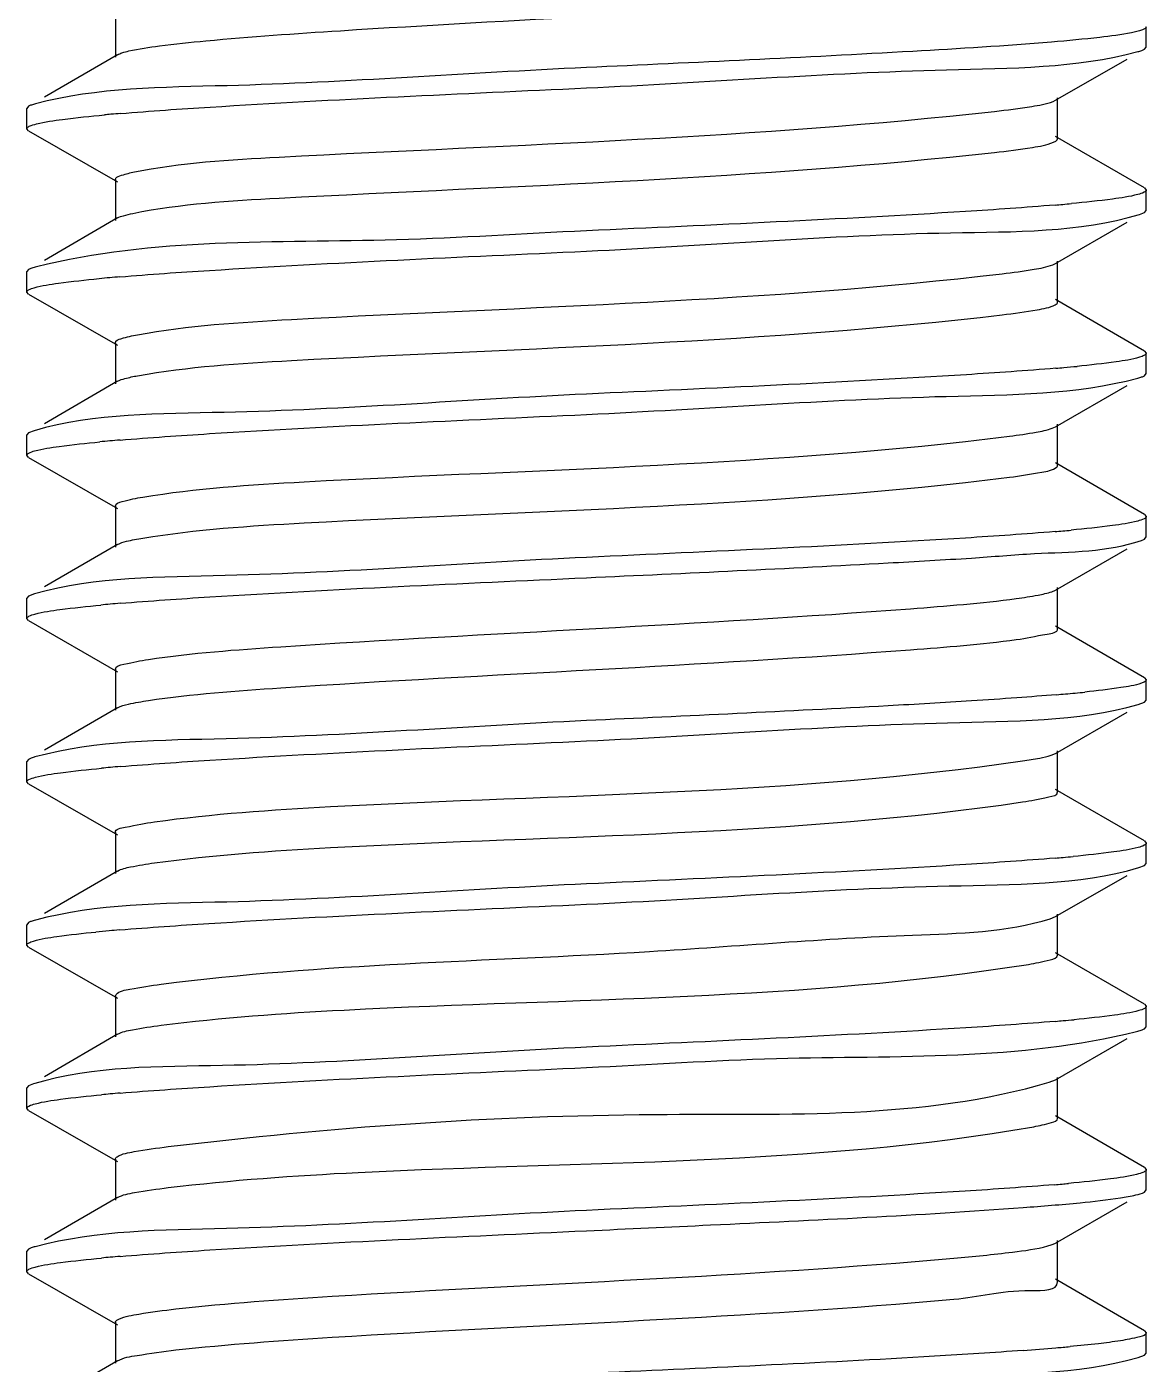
# Model space of a CAD drawing. Extents: x 1247970 to 1725648, y 860327 to 1277876.
# Drawn here: x 1330866.7 to 1330928.2, y 1199893.5 to 1199967 of the extents above; entities that cross this region are included whole.
import ezdxf

# ---------------------------------------------------------------- set-up
doc = ezdxf.new("R2010")
doc.units = 0
doc.header["$LTSCALE"] = 1000
doc.header["$MEASUREMENT"] = 0
doc.layers.get('0').update_dxf_attribs({"color": 254})
doc.layers.add('TK', color=4, linetype='Continuous')

# ---------------------------------------------------------------- blocks, each defined once
blk = doc.blocks.new('A$C63786A89')
at = {"linetype": 'Continuous'}
for p, q in [((-2145.461, 7323.819), (-2145.461, 7321.562)), ((-2088.804, 7322.117), (-2088.804, 7323.237)), ((-2145.343, 7321.698), (-2149.364, 7319.368)), ((-2093.794, 7319.195), (-2089.847, 7321.461)), ((-2088.905, 7322.001), (-2088.804, 7322.117)), ((-2093.926, 7319.133), (-2093.794, 7319.195)), ((-2093.675, 7317.076), (-2093.675, 7319.332)), ((-2150.233, 7318.865), (-2150.332, 7318.75)), ((-2150.332, 7317.631), (-2150.332, 7318.75)), ((-2150.231, 7317.515), (-2150.332, 7317.632)), ((-2150.231, 7317.515), (-2145.341, 7314.708)), ((-2088.903, 7314.378), (-2093.792, 7317.212)), ((-2145.461, 7314.846), (-2145.461, 7312.59)), ((-2088.903, 7314.378), (-2088.804, 7314.264)), ((-2088.804, 7313.144), (-2088.804, 7314.264)), ((-2145.343, 7312.726), (-2149.364, 7310.395)), ((-2089.175, 7312.922), (-2088.905, 7313.029)), ((-2088.905, 7313.029), (-2088.804, 7313.145)), ((-2093.794, 7310.222), (-2089.847, 7312.488)), ((-2093.675, 7308.103), (-2093.675, 7310.359)), ((-2150.233, 7309.892), (-2150.332, 7309.778)), ((-2150.332, 7308.658), (-2150.332, 7309.777)), ((-2093.945, 7310.153), (-2093.794, 7310.222)), ((-2150.231, 7308.542), (-2150.332, 7308.657)), ((-2150.231, 7308.542), (-2145.341, 7305.735)), ((-2088.903, 7305.406), (-2093.792, 7308.239)), ((-2145.461, 7305.873), (-2145.461, 7303.617)), ((-2088.903, 7305.406), (-2088.804, 7305.291)), ((-2088.804, 7304.171), (-2088.804, 7305.291)), ((-2145.343, 7303.753), (-2149.364, 7301.422)), ((-2088.905, 7304.056), (-2088.804, 7304.171)), ((-2093.794, 7301.249), (-2089.847, 7303.515)), ((-2150.233, 7300.919), (-2150.332, 7300.804)), ((-2150.332, 7299.685), (-2150.332, 7300.805)), ((-2149.926, 7301.037), (-2150.232, 7300.919)), ((-2093.967, 7301.172), (-2093.794, 7301.249)), ((-2093.675, 7299.13), (-2093.675, 7301.386)), ((-2150.231, 7299.569), (-2150.332, 7299.685)), ((-2150.231, 7299.569), (-2145.341, 7296.763)), ((-2088.903, 7296.433), (-2093.792, 7299.266)), ((-2145.461, 7296.9), (-2145.461, 7294.644)), ((-2088.903, 7296.433), (-2088.804, 7296.318)), ((-2088.804, 7295.199), (-2088.804, 7296.318)), ((-2089.072, 7295.01), (-2088.905, 7295.083)), ((-2088.905, 7295.083), (-2088.804, 7295.199)), ((-2145.343, 7294.78), (-2149.364, 7292.45)), ((-2093.794, 7292.276), (-2089.847, 7294.542)), ((-2149.898, 7292.072), (-2150.232, 7291.946)), ((-2093.995, 7292.189), (-2093.794, 7292.276)), ((-2093.675, 7290.157), (-2093.675, 7292.414)), ((-2150.233, 7291.946), (-2150.332, 7291.832)), ((-2150.332, 7290.712), (-2150.332, 7291.832)), ((-2150.231, 7290.596), (-2150.332, 7290.712)), ((-2150.231, 7290.596), (-2145.341, 7287.79)), ((-2088.903, 7287.46), (-2093.792, 7290.294)), ((-2145.461, 7287.927), (-2145.461, 7285.671)), ((-2088.903, 7287.46), (-2088.804, 7287.345)), ((-2088.804, 7286.226), (-2088.804, 7287.345)), ((-2089.239, 7285.985), (-2088.905, 7286.11)), ((-2088.905, 7286.11), (-2088.804, 7286.226)), ((-2145.343, 7285.807), (-2149.364, 7283.477)), ((-2093.794, 7283.303), (-2089.847, 7285.57)), ((-2094.031, 7283.204), (-2093.795, 7283.303)), ((-2093.675, 7281.185), (-2093.675, 7283.441)), ((-2150.233, 7282.973), (-2150.332, 7282.859)), ((-2150.332, 7281.739), (-2150.332, 7282.859)), ((-2150.231, 7281.624), (-2150.332, 7281.739)), ((-2150.231, 7281.624), (-2145.341, 7278.817)), ((-2088.903, 7278.487), (-2093.792, 7281.321)), ((-2145.461, 7278.954), (-2145.461, 7276.698)), ((-2088.903, 7278.487), (-2088.804, 7278.372)), ((-2088.804, 7277.253), (-2088.804, 7278.372)), ((-2145.343, 7276.834), (-2149.364, 7274.504)), ((-2093.794, 7274.33), (-2089.847, 7276.597)), ((-2089.205, 7277.022), (-2088.905, 7277.137)), ((-2088.905, 7277.137), (-2088.804, 7277.254)), ((-2093.675, 7272.212), (-2093.675, 7274.468)), ((-2150.233, 7274.001), (-2150.332, 7273.886)), ((-2150.332, 7272.766), (-2150.332, 7273.886)), ((-2094.076, 7274.216), (-2093.795, 7274.33)), ((-2150.231, 7272.651), (-2150.332, 7272.766)), ((-2150.231, 7272.651), (-2145.341, 7269.844)), ((-2088.903, 7269.514), (-2093.792, 7272.348)), ((-2145.461, 7269.981), (-2145.461, 7267.725)), ((-2145.46, 7269.981), (-2145.423, 7270.058)), ((-2088.903, 7269.514), (-2088.804, 7269.4)), ((-2088.804, 7268.28), (-2088.804, 7269.4)), ((-2145.343, 7267.861), (-2149.364, 7265.531)), ((-2088.905, 7268.164), (-2088.804, 7268.279)), ((-2093.794, 7265.358), (-2089.847, 7267.624)), ((-2150.233, 7265.028), (-2150.332, 7264.913)), ((-2150.332, 7263.794), (-2150.332, 7264.913)), ((-2149.959, 7265.136), (-2150.232, 7265.028)), ((-2094.135, 7265.226), (-2093.796, 7265.358)), ((-2093.675, 7263.239), (-2093.675, 7265.495)), ((-2150.231, 7263.678), (-2150.332, 7263.794)), ((-2150.231, 7263.678), (-2145.341, 7260.871)), ((-2088.903, 7260.541), (-2093.792, 7263.375)), ((-2145.461, 7261.009), (-2145.461, 7258.753)), ((-2088.903, 7260.541), (-2088.804, 7260.426)), ((-2088.804, 7259.307), (-2088.804, 7260.427)), ((-2088.905, 7259.192), (-2088.804, 7259.307)), ((-2145.343, 7258.889), (-2149.364, 7256.558)), ((-2093.794, 7256.385), (-2089.847, 7258.651)), ((-2150.233, 7256.055), (-2150.332, 7255.94)), ((-2093.675, 7254.266), (-2093.675, 7256.522)), ((-2150.332, 7254.821), (-2150.332, 7255.94)), ((-2150.231, 7254.705), (-2150.332, 7254.821)), ((-2150.231, 7254.705), (-2145.341, 7251.898)), ((-2088.903, 7251.568), (-2093.792, 7254.402)), ((-2145.461, 7252.036), (-2145.461, 7249.78)), ((-2088.903, 7251.568), (-2088.804, 7251.454)), ((-2088.804, 7250.334), (-2088.804, 7251.454)), ((-2089.245, 7250.092), (-2088.905, 7250.219)), ((-2088.905, 7250.219), (-2088.804, 7250.334)), ((-2145.343, 7249.916), (-2149.364, 7247.585))]:
    blk.add_line(p, q, dxfattribs=at)
for centre, radius, start, end in [((-2134.689, 7193.131), 125.777, 94.77989, 95.02437), ((-2136.244, 7210.849), 107.991, 95.02596, 95.21849), ((-2104.14, 7435.235), 122.234, 274.84421, 275.04365), ((-2102.574, 7417.518), 104.448, 275.04229, 275.30502), ((-2136.843, 7208.51), 101.329, 95.05373, 95.38908), ((-2134.855, 7186.082), 123.845, 94.79792, 95.0557), ((-2103.972, 7424.327), 120.292, 274.86439, 275.07646), ((-2101.947, 7401.665), 97.54, 275.06972, 275.49519), ((-2136.76, 7198.632), 102.239, 95.04964, 95.36525), ((-2134.825, 7176.758), 124.198, 94.79401, 95.05097), ((-2104.142, 7417.314), 122.259, 274.84408, 275.04314), ((-2102.586, 7399.699), 104.576, 275.04185, 275.30177), ((-2136.638, 7188.312), 103.592, 95.04425, 95.32909), ((-2134.795, 7167.443), 124.541, 94.79104, 95.04473), ((-2103.848, 7404.977), 118.882, 274.87998, 275.1145), ((-2101.116, 7374.816), 88.598, 275.09376, 275.79105), ((-2136.553, 7178.394), 104.54, 95.04051, 95.30427), ((-2134.776, 7158.249), 124.763, 94.78942, 95.04046), ((-2104.091, 7398.776), 121.665, 274.84993, 275.0535), ((-2102.383, 7379.514), 102.327, 275.05081, 275.3612), ((-2137.182, 7176.326), 97.607, 95.06794, 95.49485), ((-2134.936, 7151.129), 122.903, 94.8063, 95.07314), ((-2104.056, 7389.396), 121.256, 274.85442, 275.0593), ((-2102.28, 7369.405), 101.186, 275.05582, 275.39128), ((-2136.563, 7160.56), 104.428, 95.04088, 95.30714), ((-2134.777, 7140.315), 124.751, 94.78927, 95.04089), ((-2102.897, 7367.268), 108.051, 275.02715, 275.2156), ((-2104.234, 7382.476), 123.317, 274.83306, 275.02685), ((-2136.565, 7151.606), 104.409, 95.04104, 95.3075), ((-2134.78, 7131.374), 124.719, 94.78986, 95.04106), ((-2107.621, 7413.824), 163.779, 274.21985, 274.85349), ((-2103.413, 7363.837), 113.615, 274.8716, 275.26394)]:
    blk.add_arc(centre, radius, start, end, dxfattribs=at)
for points, knots in [([(-2140.481, 7322.463), (-2138.022, 7322.693), (-2126.025, 7323.522), (-2114.012, 7324.047), (-2104.479, 7324.694)], [0, 0, 0, 0, 0.20538, 1, 1, 1, 1]), ([(-2089.611, 7322.909), (-2090.186, 7322.791), (-2091.652, 7322.606), (-2093.12, 7322.468), (-2094.006, 7322.394)], [0, 0, 0, 0, 0.39732, 1, 1, 1, 1]), ([(-2088.805, 7323.237), (-2088.806, 7323.15), (-2089.167, 7323.005), (-2089.407, 7322.95), (-2089.611, 7322.909)], [0, 0, 0, 0, 0.294048, 1, 1, 1, 1]), ([(-2144.718, 7321.905), (-2144.167, 7322.033), (-2142.753, 7322.233), (-2141.337, 7322.383), (-2140.481, 7322.463)], [0, 0, 0, 0, 0.396912, 1, 1, 1, 1]), ([(-2145.342, 7321.698), (-2145.265, 7321.743), (-2145.058, 7321.82), (-2144.846, 7321.876), (-2144.718, 7321.905)], [0, 0, 0, 0, 0.403646, 1, 1, 1, 1]), ([(-2119.568, 7319.874), (-2112.974, 7320.18), (-2102.942, 7320.975), (-2092.673, 7320.957), (-2089.27, 7321.868)], [0, 0, 0, 0, 0.652036, 1, 1, 1, 1]), ([(-2089.27, 7321.868), (-2089.197, 7321.888), (-2089.073, 7321.925), (-2088.953, 7321.974), (-2088.905, 7322.001)], [0, 0, 0, 0, 0.580352, 1, 1, 1, 1]), ([(-2119.568, 7320.993), (-2126.153, 7320.688), (-2136.183, 7319.902), (-2146.442, 7319.903), (-2149.852, 7319.003)], [0, 0, 0, 0, 0.651454, 1, 1, 1, 1]), ([(-2145.17, 7318.47), (-2143.532, 7318.607), (-2135.003, 7319.183), (-2126.463, 7319.554), (-2119.568, 7319.874)], [0, 0, 0, 0, 0.192343, 1, 1, 1, 1]), ([(-2149.852, 7319.003), (-2149.928, 7318.983), (-2150.058, 7318.945), (-2150.183, 7318.893), (-2150.232, 7318.865)], [0, 0, 0, 0, 0.582618, 1, 1, 1, 1]), ([(-2144.494, 7315.237), (-2141.856, 7315.775), (-2125.996, 7316.693), (-2110.201, 7317.145), (-2097.15, 7318.584)], [0, 0, 0, 0, 0.170148, 1, 1, 1, 1]), ([(-2097.15, 7318.584), (-2096.461, 7318.66), (-2095.384, 7318.804), (-2094.296, 7318.986), (-2093.926, 7319.133)], [0, 0, 0, 0, 0.635247, 1, 1, 1, 1]), ([(-2150.33, 7317.632), (-2150.329, 7317.694), (-2150.107, 7317.82), (-2149.933, 7317.863), (-2149.797, 7317.897)], [0, 0, 0, 0, 0.309986, 1, 1, 1, 1]), ([(-2149.797, 7317.897), (-2149.326, 7318.015), (-2148.08, 7318.191), (-2146.832, 7318.322), (-2146.066, 7318.392)], [0, 0, 0, 0, 0.386998, 1, 1, 1, 1]), ([(-2093.905, 7316.885), (-2093.844, 7316.911), (-2093.752, 7316.949), (-2093.676, 7317.039), (-2093.676, 7317.076)], [0, 0, 0, 0, 0.639407, 1, 1, 1, 1]), ([(-2144.494, 7312.981), (-2141.856, 7313.519), (-2125.996, 7314.437), (-2110.201, 7314.889), (-2097.15, 7316.328)], [0, 0, 0, 0, 0.170148, 1, 1, 1, 1]), ([(-2097.15, 7316.328), (-2096.452, 7316.405), (-2095.369, 7316.552), (-2094.272, 7316.733), (-2093.905, 7316.885)], [0, 0, 0, 0, 0.63863, 1, 1, 1, 1]), ([(-2145.46, 7314.846), (-2145.459, 7314.95), (-2145.026, 7315.121), (-2144.739, 7315.187), (-2144.494, 7315.237)], [0, 0, 0, 0, 0.294223, 1, 1, 1, 1]), ([(-2088.805, 7314.264), (-2088.805, 7314.207), (-2088.995, 7314.087), (-2089.151, 7314.047), (-2089.27, 7314.015)], [0, 0, 0, 0, 0.315013, 1, 1, 1, 1]), ([(-2093.818, 7313.437), (-2095.456, 7313.298), (-2104.033, 7312.715), (-2112.622, 7312.343), (-2119.568, 7312.021)], [0, 0, 0, 0, 0.191214, 1, 1, 1, 1]), ([(-2089.27, 7314.015), (-2089.724, 7313.893), (-2090.943, 7313.718), (-2092.162, 7313.587), (-2092.917, 7313.517)], [0, 0, 0, 0, 0.382425, 1, 1, 1, 1]), ([(-2145.342, 7312.726), (-2145.242, 7312.784), (-2144.958, 7312.878), (-2144.671, 7312.945), (-2144.494, 7312.981)], [0, 0, 0, 0, 0.390527, 1, 1, 1, 1]), ([(-2119.568, 7310.901), (-2112.899, 7311.211), (-2102.86, 7312.084), (-2092.508, 7311.923), (-2089.175, 7312.922)], [0, 0, 0, 0, 0.657311, 1, 1, 1, 1]), ([(-2119.568, 7312.021), (-2123.046, 7311.859), (-2133.092, 7311.178), (-2143.378, 7311.65), (-2149.797, 7310.044)], [0, 0, 0, 0, 0.344783, 1, 1, 1, 1]), ([(-2145.214, 7309.493), (-2143.576, 7309.631), (-2135.033, 7310.209), (-2126.478, 7310.58), (-2119.568, 7310.901)], [0, 0, 0, 0, 0.191994, 1, 1, 1, 1]), ([(-2149.797, 7310.044), (-2149.885, 7310.022), (-2150.033, 7309.981), (-2150.177, 7309.924), (-2150.232, 7309.892)], [0, 0, 0, 0, 0.588366, 1, 1, 1, 1]), ([(-2144.241, 7306.313), (-2141.453, 7306.82), (-2125.559, 7307.801), (-2109.68, 7308.141), (-2096.721, 7309.659)], [0, 0, 0, 0, 0.178406, 1, 1, 1, 1]), ([(-2096.721, 7309.659), (-2096.135, 7309.728), (-2095.206, 7309.857), (-2094.272, 7310.028), (-2093.945, 7310.153)], [0, 0, 0, 0, 0.627082, 1, 1, 1, 1]), ([(-2150.33, 7308.657), (-2150.331, 7308.708), (-2150.17, 7308.822), (-2150.031, 7308.86), (-2149.926, 7308.89)], [0, 0, 0, 0, 0.32085, 1, 1, 1, 1]), ([(-2149.926, 7308.89), (-2149.49, 7309.015), (-2148.296, 7309.19), (-2147.104, 7309.321), (-2146.359, 7309.392)], [0, 0, 0, 0, 0.377676, 1, 1, 1, 1]), ([(-2096.721, 7307.403), (-2096.076, 7307.479), (-2095.108, 7307.63), (-2094.102, 7307.795), (-2093.802, 7307.961)], [0, 0, 0, 0, 0.654551, 1, 1, 1, 1]), ([(-2093.802, 7307.961), (-2093.768, 7307.98), (-2093.711, 7308.014), (-2093.675, 7308.077), (-2093.676, 7308.103)], [0, 0, 0, 0, 0.60532, 1, 1, 1, 1]), ([(-2144.241, 7304.057), (-2141.453, 7304.564), (-2125.559, 7305.545), (-2109.68, 7305.885), (-2096.721, 7307.403)], [0, 0, 0, 0, 0.178406, 1, 1, 1, 1]), ([(-2145.46, 7305.873), (-2145.459, 7305.999), (-2144.894, 7306.176), (-2144.548, 7306.257), (-2144.241, 7306.313)], [0, 0, 0, 0, 0.287378, 1, 1, 1, 1]), ([(-2088.805, 7305.291), (-2088.805, 7305.243), (-2088.949, 7305.135), (-2089.079, 7305.098), (-2089.175, 7305.069)], [0, 0, 0, 0, 0.325442, 1, 1, 1, 1]), ([(-2089.175, 7305.069), (-2089.591, 7304.944), (-2090.741, 7304.773), (-2091.888, 7304.643), (-2092.607, 7304.573)], [0, 0, 0, 0, 0.375669, 1, 1, 1, 1]), ([(-2145.342, 7303.753), (-2145.216, 7303.825), (-2144.845, 7303.936), (-2144.474, 7304.015), (-2144.241, 7304.057)], [0, 0, 0, 0, 0.379548, 1, 1, 1, 1]), ([(-2093.771, 7304.468), (-2095.409, 7304.329), (-2104.002, 7303.743), (-2112.606, 7303.371), (-2119.568, 7303.048)], [0, 0, 0, 0, 0.190806, 1, 1, 1, 1]), ([(-2119.568, 7301.928), (-2112.978, 7302.234), (-2102.946, 7303.025), (-2092.681, 7303.014), (-2089.275, 7303.921)], [0, 0, 0, 0, 0.651783, 1, 1, 1, 1]), ([(-2089.275, 7303.921), (-2089.201, 7303.941), (-2089.075, 7303.978), (-2088.953, 7304.028), (-2088.905, 7304.056)], [0, 0, 0, 0, 0.580906, 1, 1, 1, 1]), ([(-2119.568, 7303.048), (-2126.208, 7302.739), (-2136.246, 7301.898), (-2146.565, 7302.001), (-2149.926, 7301.037)], [0, 0, 0, 0, 0.655291, 1, 1, 1, 1]), ([(-2145.204, 7300.521), (-2143.567, 7300.659), (-2135.027, 7301.236), (-2126.475, 7301.608), (-2119.568, 7301.928)], [0, 0, 0, 0, 0.192039, 1, 1, 1, 1]), ([(-2096.319, 7300.735), (-2095.83, 7300.797), (-2095.042, 7300.911), (-2094.254, 7301.067), (-2093.967, 7301.172)], [0, 0, 0, 0, 0.617634, 1, 1, 1, 1]), ([(-2149.898, 7299.925), (-2149.456, 7300.048), (-2148.259, 7300.222), (-2147.063, 7300.353), (-2146.32, 7300.422)], [0, 0, 0, 0, 0.380282, 1, 1, 1, 1]), ([(-2143.959, 7297.389), (-2141.027, 7297.871), (-2125.109, 7298.895), (-2109.168, 7299.126), (-2096.319, 7300.735)], [0, 0, 0, 0, 0.186619, 1, 1, 1, 1]), ([(-2150.33, 7299.685), (-2150.33, 7299.739), (-2150.156, 7299.855), (-2150.009, 7299.894), (-2149.898, 7299.925)], [0, 0, 0, 0, 0.318273, 1, 1, 1, 1]), ([(-2096.319, 7298.479), (-2095.727, 7298.553), (-2094.885, 7298.712), (-2093.951, 7298.851), (-2093.73, 7299.037)], [0, 0, 0, 0, 0.673805, 1, 1, 1, 1]), ([(-2093.73, 7299.037), (-2093.714, 7299.05), (-2093.687, 7299.077), (-2093.675, 7299.114), (-2093.675, 7299.13)], [0, 0, 0, 0, 0.561944, 1, 1, 1, 1]), ([(-2143.959, 7295.133), (-2141.027, 7295.615), (-2125.109, 7296.639), (-2109.168, 7296.87), (-2096.319, 7298.479)], [0, 0, 0, 0, 0.186619, 1, 1, 1, 1]), ([(-2145.46, 7296.9), (-2145.459, 7297.05), (-2144.746, 7297.228), (-2144.337, 7297.327), (-2143.959, 7297.389)], [0, 0, 0, 0, 0.282158, 1, 1, 1, 1]), ([(-2089.275, 7296.068), (-2089.729, 7295.947), (-2090.949, 7295.772), (-2092.168, 7295.641), (-2092.923, 7295.571)], [0, 0, 0, 0, 0.382825, 1, 1, 1, 1]), ([(-2088.805, 7296.318), (-2088.805, 7296.261), (-2088.997, 7296.14), (-2089.155, 7296.1), (-2089.275, 7296.068)], [0, 0, 0, 0, 0.314536, 1, 1, 1, 1]), ([(-2145.342, 7294.78), (-2145.189, 7294.868), (-2144.72, 7294.994), (-2144.255, 7295.084), (-2143.959, 7295.133)], [0, 0, 0, 0, 0.370266, 1, 1, 1, 1]), ([(-2093.818, 7295.491), (-2095.456, 7295.352), (-2104.034, 7294.769), (-2112.623, 7294.397), (-2119.568, 7294.075)], [0, 0, 0, 0, 0.191221, 1, 1, 1, 1]), ([(-2098.409, 7294.038), (-2097.253, 7294.112), (-2094.153, 7294.403), (-2090.931, 7294.354), (-2089.072, 7295.01)], [0, 0, 0, 0, 0.370173, 1, 1, 1, 1]), ([(-2119.568, 7294.075), (-2126.186, 7293.768), (-2136.222, 7292.949), (-2146.516, 7293.01), (-2149.898, 7292.072)], [0, 0, 0, 0, 0.653765, 1, 1, 1, 1]), ([(-2119.568, 7292.955), (-2114.043, 7293.212), (-2106.988, 7293.533), (-2099.938, 7293.941), (-2098.409, 7294.038)], [0, 0, 0, 0, 0.7831, 1, 1, 1, 1]), ([(-2145.197, 7291.549), (-2143.559, 7291.687), (-2135.022, 7292.264), (-2126.473, 7292.635), (-2119.568, 7292.955)], [0, 0, 0, 0, 0.192111, 1, 1, 1, 1]), ([(-2095.944, 7291.811), (-2095.545, 7291.865), (-2094.891, 7291.965), (-2094.24, 7292.103), (-2093.995, 7292.189)], [0, 0, 0, 0, 0.607208, 1, 1, 1, 1]), ([(-2149.879, 7290.958), (-2149.43, 7291.079), (-2148.219, 7291.254), (-2147.01, 7291.385), (-2146.259, 7291.455)], [0, 0, 0, 0, 0.381534, 1, 1, 1, 1]), ([(-2143.648, 7288.465), (-2141.238, 7288.826), (-2127.261, 7289.829), (-2113.284, 7290.378), (-2101.759, 7291.253)], [0, 0, 0, 0, 0.174126, 1, 1, 1, 1]), ([(-2150.33, 7290.712), (-2150.33, 7290.768), (-2150.147, 7290.886), (-2149.995, 7290.926), (-2149.879, 7290.958)], [0, 0, 0, 0, 0.316321, 1, 1, 1, 1]), ([(-2095.944, 7289.555), (-2095.375, 7289.632), (-2094.802, 7289.785), (-2093.673, 7289.942), (-2093.675, 7290.157)], [0, 0, 0, 0, 0.726863, 1, 1, 1, 1]), ([(-2145.461, 7287.927), (-2145.46, 7288.104), (-2144.58, 7288.276), (-2144.103, 7288.396), (-2143.648, 7288.465)], [0, 0, 0, 0, 0.278089, 1, 1, 1, 1]), ([(-2143.648, 7286.209), (-2141.238, 7286.57), (-2127.261, 7287.573), (-2113.284, 7288.122), (-2101.759, 7288.997)], [0, 0, 0, 0, 0.174126, 1, 1, 1, 1]), ([(-2089.072, 7287.157), (-2089.434, 7287.029), (-2090.479, 7286.865), (-2091.516, 7286.738), (-2092.177, 7286.67)], [0, 0, 0, 0, 0.366604, 1, 1, 1, 1]), ([(-2088.805, 7287.345), (-2088.805, 7287.307), (-2088.901, 7287.215), (-2089.002, 7287.181), (-2089.072, 7287.157)], [0, 0, 0, 0, 0.342669, 1, 1, 1, 1]), ([(-2145.342, 7285.807), (-2145.16, 7285.912), (-2144.583, 7286.05), (-2144.015, 7286.153), (-2143.648, 7286.209)], [0, 0, 0, 0, 0.362334, 1, 1, 1, 1]), ([(-2098.409, 7286.185), (-2099.938, 7286.087), (-2106.988, 7285.679), (-2114.043, 7285.358), (-2119.568, 7285.102)], [0, 0, 0, 0, 0.2169, 1, 1, 1, 1]), ([(-2093.735, 7286.526), (-2094.459, 7286.464), (-2096.017, 7286.343), (-2097.575, 7286.238), (-2098.409, 7286.185)], [0, 0, 0, 0, 0.465214, 1, 1, 1, 1]), ([(-2119.568, 7283.983), (-2112.95, 7284.29), (-2102.915, 7285.107), (-2092.621, 7285.049), (-2089.239, 7285.985)], [0, 0, 0, 0, 0.65369, 1, 1, 1, 1]), ([(-2119.568, 7285.102), (-2126.172, 7284.795), (-2136.206, 7283.991), (-2146.485, 7284.026), (-2149.879, 7283.104)], [0, 0, 0, 0, 0.652749, 1, 1, 1, 1]), ([(-2145.193, 7282.577), (-2143.555, 7282.714), (-2135.019, 7283.291), (-2126.471, 7283.662), (-2119.568, 7283.983)], [0, 0, 0, 0, 0.192162, 1, 1, 1, 1]), ([(-2095.597, 7282.887), (-2095.284, 7282.933), (-2094.758, 7283.018), (-2094.236, 7283.135), (-2094.031, 7283.204)], [0, 0, 0, 0, 0.593692, 1, 1, 1, 1]), ([(-2149.879, 7283.104), (-2149.949, 7283.085), (-2150.069, 7283.049), (-2150.186, 7283), (-2150.232, 7282.973)], [0, 0, 0, 0, 0.579645, 1, 1, 1, 1]), ([(-2149.86, 7281.99), (-2149.406, 7282.111), (-2148.188, 7282.286), (-2146.971, 7282.416), (-2146.217, 7282.486)], [0, 0, 0, 0, 0.382897, 1, 1, 1, 1]), ([(-2143.31, 7279.54), (-2140.104, 7279.984), (-2124.183, 7281.064), (-2108.171, 7281.052), (-2095.597, 7282.887)], [0, 0, 0, 0, 0.202978, 1, 1, 1, 1]), ([(-2150.33, 7281.739), (-2150.33, 7281.797), (-2150.138, 7281.917), (-2149.98, 7281.958), (-2149.86, 7281.99)], [0, 0, 0, 0, 0.314543, 1, 1, 1, 1]), ([(-2095.597, 7280.631), (-2095.114, 7280.701), (-2094.614, 7280.83), (-2093.675, 7280.998), (-2093.675, 7281.185)], [0, 0, 0, 0, 0.723064, 1, 1, 1, 1]), ([(-2143.31, 7277.284), (-2140.104, 7277.728), (-2124.183, 7278.808), (-2108.171, 7278.796), (-2095.597, 7280.631)], [0, 0, 0, 0, 0.202978, 1, 1, 1, 1]), ([(-2145.461, 7278.954), (-2145.462, 7279.16), (-2144.398, 7279.32), (-2143.849, 7279.466), (-2143.31, 7279.54)], [0, 0, 0, 0, 0.274862, 1, 1, 1, 1]), ([(-2089.239, 7278.132), (-2089.681, 7278.009), (-2090.88, 7277.835), (-2092.078, 7277.704), (-2092.822, 7277.634)], [0, 0, 0, 0, 0.380342, 1, 1, 1, 1]), ([(-2088.805, 7278.372), (-2088.805, 7278.318), (-2088.98, 7278.202), (-2089.128, 7278.163), (-2089.239, 7278.132)], [0, 0, 0, 0, 0.318103, 1, 1, 1, 1]), ([(-2145.343, 7276.834), (-2145.129, 7276.958), (-2144.433, 7277.106), (-2143.754, 7277.223), (-2143.31, 7277.284)], [0, 0, 0, 0, 0.355499, 1, 1, 1, 1]), ([(-2093.805, 7277.547), (-2095.442, 7277.408), (-2104.024, 7276.824), (-2112.618, 7276.452), (-2119.568, 7276.129)], [0, 0, 0, 0, 0.191083, 1, 1, 1, 1]), ([(-2119.568, 7275.01), (-2112.924, 7275.318), (-2102.886, 7276.163), (-2092.563, 7276.053), (-2089.205, 7277.022)], [0, 0, 0, 0, 0.655521, 1, 1, 1, 1]), ([(-2119.568, 7276.129), (-2126.157, 7275.823), (-2136.189, 7275.032), (-2146.454, 7275.043), (-2149.86, 7274.136)], [0, 0, 0, 0, 0.651765, 1, 1, 1, 1]), ([(-2145.234, 7273.6), (-2143.596, 7273.738), (-2135.047, 7274.317), (-2126.485, 7274.689), (-2119.568, 7275.01)], [0, 0, 0, 0, 0.191806, 1, 1, 1, 1]), ([(-2149.86, 7274.136), (-2149.934, 7274.117), (-2150.061, 7274.079), (-2150.184, 7274.028), (-2150.232, 7274.001)], [0, 0, 0, 0, 0.5818, 1, 1, 1, 1]), ([(-2142.944, 7270.616), (-2134.049, 7271.757), (-2120.176, 7271.934), (-2103.995, 7273.347), (-2096.499, 7273.453), (-2094.076, 7274.216)], [0, 0, 0, 0, 0.548929, 0.844484, 1, 1, 1, 1]), ([(-2150.33, 7272.766), (-2150.331, 7272.814), (-2150.186, 7272.923), (-2150.055, 7272.96), (-2149.959, 7272.989)], [0, 0, 0, 0, 0.325295, 1, 1, 1, 1]), ([(-2149.959, 7272.989), (-2149.543, 7273.114), (-2148.393, 7273.285), (-2147.247, 7273.415), (-2146.528, 7273.484)], [0, 0, 0, 0, 0.375817, 1, 1, 1, 1]), ([(-2095.277, 7271.707), (-2094.874, 7271.771), (-2094.443, 7271.876), (-2093.676, 7272.053), (-2093.675, 7272.212)], [0, 0, 0, 0, 0.719306, 1, 1, 1, 1]), ([(-2142.944, 7268.36), (-2139.608, 7268.788), (-2123.71, 7269.889), (-2107.686, 7269.73), (-2095.277, 7271.707)], [0, 0, 0, 0, 0.211162, 1, 1, 1, 1]), ([(-2145.423, 7270.058), (-2145.233, 7270.252), (-2144.312, 7270.38), (-2143.519, 7270.543), (-2142.944, 7270.616)], [0, 0, 0, 0, 0.318879, 1, 1, 1, 1]), ([(-2088.805, 7269.4), (-2088.804, 7269.349), (-2088.963, 7269.236), (-2089.102, 7269.198), (-2089.205, 7269.169)], [0, 0, 0, 0, 0.321244, 1, 1, 1, 1]), ([(-2093.795, 7268.575), (-2095.432, 7268.436), (-2104.017, 7267.851), (-2112.614, 7267.479), (-2119.568, 7267.156)], [0, 0, 0, 0, 0.19102, 1, 1, 1, 1]), ([(-2089.205, 7269.169), (-2089.64, 7269.043), (-2090.835, 7268.868), (-2092.028, 7268.736), (-2092.773, 7268.666)], [0, 0, 0, 0, 0.377286, 1, 1, 1, 1]), ([(-2145.343, 7267.861), (-2145.095, 7268.005), (-2144.27, 7268.161), (-2143.472, 7268.292), (-2142.944, 7268.36)], [0, 0, 0, 0, 0.349544, 1, 1, 1, 1]), ([(-2119.568, 7266.037), (-2116.089, 7266.198), (-2106.042, 7266.88), (-2095.754, 7266.405), (-2089.336, 7268.014)], [0, 0, 0, 0, 0.34484, 1, 1, 1, 1]), ([(-2089.336, 7268.014), (-2089.249, 7268.036), (-2089.103, 7268.077), (-2088.96, 7268.133), (-2088.906, 7268.164)], [0, 0, 0, 0, 0.587337, 1, 1, 1, 1]), ([(-2119.568, 7267.156), (-2126.235, 7266.847), (-2136.274, 7265.975), (-2146.624, 7266.134), (-2149.959, 7265.136)], [0, 0, 0, 0, 0.657224, 1, 1, 1, 1]), ([(-2145.193, 7264.631), (-2143.555, 7264.768), (-2135.019, 7265.345), (-2126.471, 7265.716), (-2119.568, 7266.037)], [0, 0, 0, 0, 0.192156, 1, 1, 1, 1]), ([(-2142.551, 7261.692), (-2133.687, 7262.754), (-2117.635, 7263.92), (-2101.093, 7263.175), (-2094.135, 7265.226)], [0, 0, 0, 0, 0.551707, 1, 1, 1, 1]), ([(-2149.865, 7264.043), (-2149.412, 7264.164), (-2148.194, 7264.339), (-2146.976, 7264.47), (-2146.222, 7264.54)], [0, 0, 0, 0, 0.382426, 1, 1, 1, 1]), ([(-2150.33, 7263.794), (-2150.33, 7263.85), (-2150.141, 7263.97), (-2149.985, 7264.011), (-2149.865, 7264.043)], [0, 0, 0, 0, 0.315081, 1, 1, 1, 1]), ([(-2142.551, 7259.436), (-2139.089, 7259.851), (-2123.233, 7260.972), (-2107.206, 7260.637), (-2094.985, 7262.783)], [0, 0, 0, 0, 0.219374, 1, 1, 1, 1]), ([(-2094.985, 7262.783), (-2094.655, 7262.841), (-2094.289, 7262.927), (-2093.676, 7263.105), (-2093.675, 7263.239)], [0, 0, 0, 0, 0.714516, 1, 1, 1, 1]), ([(-2145.46, 7261.009), (-2145.46, 7261.031), (-2145.434, 7261.085), (-2145.388, 7261.117), (-2145.36, 7261.134)], [0, 0, 0, 0, 0.408256, 1, 1, 1, 1]), ([(-2145.36, 7261.134), (-2145.085, 7261.307), (-2144.107, 7261.464), (-2143.179, 7261.617), (-2142.551, 7261.692)], [0, 0, 0, 0, 0.339445, 1, 1, 1, 1]), ([(-2088.805, 7260.426), (-2088.806, 7260.363), (-2089.028, 7260.238), (-2089.201, 7260.195), (-2089.336, 7260.161)], [0, 0, 0, 0, 0.309987, 1, 1, 1, 1]), ([(-2089.336, 7260.161), (-2089.808, 7260.042), (-2091.057, 7259.866), (-2092.307, 7259.735), (-2093.075, 7259.665)], [0, 0, 0, 0, 0.38678, 1, 1, 1, 1]), ([(-2145.343, 7258.889), (-2145.06, 7259.053), (-2144.096, 7259.214), (-2143.17, 7259.362), (-2142.551, 7259.436)], [0, 0, 0, 0, 0.34431, 1, 1, 1, 1]), ([(-2093.844, 7259.598), (-2095.482, 7259.459), (-2104.051, 7258.877), (-2112.631, 7258.505), (-2119.568, 7258.183)], [0, 0, 0, 0, 0.191424, 1, 1, 1, 1]), ([(-2090.223, 7258.872), (-2089.939, 7258.916), (-2089.496, 7258.997), (-2089.048, 7259.109), (-2088.905, 7259.192)], [0, 0, 0, 0, 0.635204, 1, 1, 1, 1]), ([(-2119.568, 7258.183), (-2126.162, 7257.877), (-2136.194, 7257.083), (-2146.463, 7257.1), (-2149.866, 7256.189)], [0, 0, 0, 0, 0.65206, 1, 1, 1, 1]), ([(-2119.568, 7257.064), (-2117.294, 7257.17), (-2109.292, 7257.547), (-2101.288, 7257.918), (-2095.57, 7258.342)], [0, 0, 0, 0, 0.284169, 1, 1, 1, 1]), ([(-2095.57, 7258.342), (-2094.525, 7258.419), (-2092.74, 7258.566), (-2090.958, 7258.758), (-2090.223, 7258.872)], [0, 0, 0, 0, 0.584787, 1, 1, 1, 1]), ([(-2145.194, 7255.658), (-2143.556, 7255.795), (-2135.02, 7256.372), (-2126.472, 7256.744), (-2119.568, 7257.064)], [0, 0, 0, 0, 0.192156, 1, 1, 1, 1]), ([(-2149.866, 7256.189), (-2149.939, 7256.17), (-2150.064, 7256.132), (-2150.185, 7256.082), (-2150.232, 7256.055)], [0, 0, 0, 0, 0.581164, 1, 1, 1, 1]), ([(-2099.37, 7255.557), (-2098.295, 7255.651), (-2096.572, 7255.83), (-2094.845, 7256.058), (-2094.213, 7256.23)], [0, 0, 0, 0, 0.622151, 1, 1, 1, 1]), ([(-2094.213, 7256.23), (-2094.13, 7256.253), (-2093.987, 7256.296), (-2093.849, 7256.354), (-2093.794, 7256.385)], [0, 0, 0, 0, 0.578501, 1, 1, 1, 1]), ([(-2149.864, 7255.07), (-2149.411, 7255.191), (-2148.194, 7255.366), (-2146.976, 7255.497), (-2146.223, 7255.567)], [0, 0, 0, 0, 0.382541, 1, 1, 1, 1]), ([(-2142.131, 7252.768), (-2139.275, 7253.089), (-2125.019, 7254.074), (-2110.736, 7254.555), (-2099.37, 7255.557)], [0, 0, 0, 0, 0.201199, 1, 1, 1, 1]), ([(-2150.33, 7254.821), (-2150.33, 7254.878), (-2150.14, 7254.998), (-2149.984, 7255.038), (-2149.864, 7255.07)], [0, 0, 0, 0, 0.314964, 1, 1, 1, 1]), ([(-2099.37, 7253.301), (-2097.957, 7253.425), (-2096.65, 7253.892), (-2093.676, 7253.751), (-2093.675, 7254.266)], [0, 0, 0, 0, 0.733653, 1, 1, 1, 1]), ([(-2142.131, 7250.512), (-2139.275, 7250.833), (-2125.019, 7251.818), (-2110.736, 7252.299), (-2099.37, 7253.301)], [0, 0, 0, 0, 0.201199, 1, 1, 1, 1]), ([(-2145.268, 7252.21), (-2144.923, 7252.366), (-2143.857, 7252.544), (-2142.812, 7252.691), (-2142.131, 7252.768)], [0, 0, 0, 0, 0.35638, 1, 1, 1, 1]), ([(-2145.46, 7252.036), (-2145.46, 7252.069), (-2145.399, 7252.15), (-2145.319, 7252.187), (-2145.268, 7252.21)], [0, 0, 0, 0, 0.370852, 1, 1, 1, 1]), ([(-2090.223, 7251.018), (-2090.626, 7250.956), (-2091.547, 7250.841), (-2092.47, 7250.748), (-2092.989, 7250.7)], [0, 0, 0, 0, 0.438436, 1, 1, 1, 1]), ([(-2088.804, 7251.454), (-2088.804, 7251.315), (-2089.487, 7251.166), (-2089.866, 7251.073), (-2090.223, 7251.018)], [0, 0, 0, 0, 0.278016, 1, 1, 1, 1]), ([(-2145.343, 7249.916), (-2145.023, 7250.102), (-2143.909, 7250.266), (-2142.847, 7250.431), (-2142.131, 7250.512)], [0, 0, 0, 0, 0.339673, 1, 1, 1, 1]), ([(-2095.57, 7250.488), (-2097.191, 7250.368), (-2105.186, 7249.863), (-2113.19, 7249.507), (-2119.568, 7249.211)], [0, 0, 0, 0, 0.202944, 1, 1, 1, 1]), ([(-2119.568, 7248.091), (-2112.955, 7248.398), (-2102.92, 7249.211), (-2092.631, 7249.161), (-2089.245, 7250.092)], [0, 0, 0, 0, 0.6534, 1, 1, 1, 1])]:
    blk.add_open_spline(points, degree=3, knots=knots, dxfattribs=at)
for points in [[(-2094.006, 7322.394), (-2096.548, 7322.182), (-2099.094, 7322.027), (-2101.641, 7321.882)], [(-2101.641, 7321.882), (-2107.614, 7321.541), (-2113.591, 7321.271), (-2119.568, 7320.993)], [(-2101.759, 7291.253), (-2099.818, 7291.401), (-2097.874, 7291.551), (-2095.944, 7291.811)], [(-2101.759, 7288.997), (-2099.818, 7289.145), (-2097.874, 7289.295), (-2095.944, 7289.555)]]:
    blk.add_open_spline(points, degree=3, dxfattribs=at)

msp = doc.modelspace()

# ---------------------------------------------------------------- block references
at = {"layer": 'TK'}
msp.add_blockref('A$C63786A89', (1333017.03, 1192643.735, -355), dxfattribs=at)

doc.saveas('drawing.dxf')
